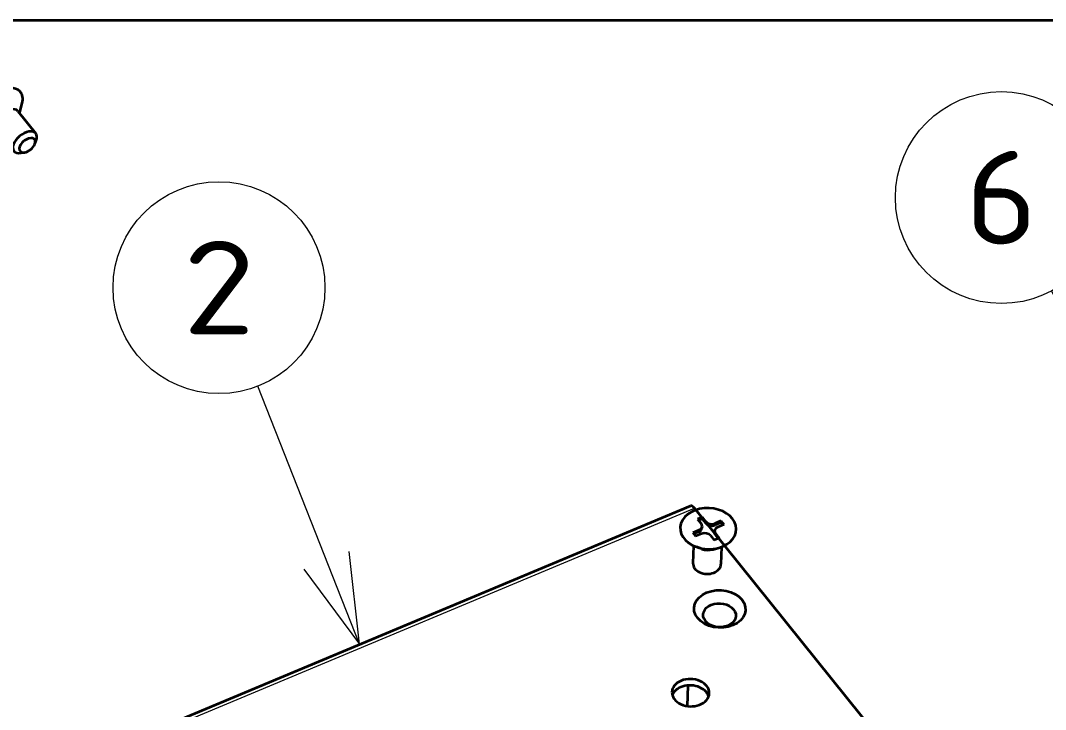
# Model space of a CAD drawing. Extents: x 23 to 417, y 3 to 294.
# Drawn here: x 331.34 to 353.27, y 142.27 to 157.01 of the extents above; entities that cross this region are included whole.
import ezdxf
from ezdxf.enums import TextEntityAlignment as Align

# ---------------------------------------------------------------- set-up
doc = ezdxf.new("R2010")
doc.units = 0
doc.layers.get('0').update_dxf_attribs({"lineweight": 13})
doc.styles.get("Standard").update_dxf_attribs({"font": 'isocp.shx'})

# ---------------------------------------------------------------- blocks, each defined once
blk = doc.blocks.new('BLOCK3059')
at = {"color": 7, "lineweight": 13}
blk.add_line((-37.31, 101.81), (-48.19, 129.41), dxfattribs=at)
blk.add_lwpolyline([(-43.26, 109.84), (-37.31, 101.81), (-38.44, 111.74)], dxfattribs=at)
blk.add_circle((-52.35, 139.95), 11.33, dxfattribs=at)
blk.add_text('2', height=10, dxfattribs=at).set_placement((-56.23, 134.95), (-48.46, 134.95), align=Align.FIT)
blk = doc.blocks.new('BLOCK3060')
at = {"color": 7, "lineweight": 35}
for p, q in [((-69.23, 88.45), (-1.91, 116.62)), ((88.59, 4.39), (-1.49, 116.38))]:
    blk.add_line(p, q, dxfattribs=at)
at = {"color": 7, "lineweight": 13}
blk.add_line((-68.82, 88.21), (-1.49, 116.38), dxfattribs=at)
at = {"color": 7, "lineweight": 35, "ltscale": 0.05505}
blk.add_line((-2.19, 97.4), (-2.27, 95.2), dxfattribs=at)
at = {"color": 7, "lineweight": 35}
for centre, major_axis, ratio, start_param, end_param in [((-1.52, 115.7), (-0.386, 0.922), 0.365278, 5.381185, 6.283224), ((1.22, 105.59), (-2.75, 0.1), 0.730354, 2.13502, 8.418205), ((1.19, 104.91), (-1.75, 0.06), 0.730354, 5.276613, 11.559798), ((-1.9, 96.63), (-2, 0.07), 0.730354, 5.276613, 6.283211), ((-1.9, 96.63), (-2, 0.07), 0.730354, 3.141619, 5.276613), ((-1.9, 96.63), (-2, 0.07), 0.730354, 0.000026, 3.141619), ((-1.93, 95.95), (-2, 0.07), 0.730354, 5.276613, 6.046737), ((-1.93, 95.95), (-2, 0.07), 0.730354, 3.377737, 5.276613)]:
    blk.add_ellipse(centre, major_axis=major_axis, ratio=ratio, start_param=start_param, end_param=end_param, dxfattribs=at)
blk = doc.blocks.new('BLOCK3065')
at = {"color": 7, "lineweight": 35, "ltscale": 0.02781}
for p, q in [((-5.08, 107.57), (-4.81, 108.65)), ((-63.37, 85.87), (-63.1, 86.95)), ((-8.05, 26.34), (-7.78, 27.42)), ((-66.5, 0.54), (-66.23, 1.62))]:
    blk.add_line(p, q, dxfattribs=at)
at = {"color": 7, "lineweight": 35, "ltscale": 0.076557}
for p, q in [((-5.26, 107.8), (-3.34, 105.42)), ((-7.6, 105.92), (-5.68, 103.54)), ((-63.55, 86.09), (-61.63, 83.71)), ((-65.89, 84.21), (-63.97, 81.83)), ((-8.24, 26.57), (-6.32, 24.18)), ((-10.57, 24.69), (-8.65, 22.3)), ((-66.68, 0.77), (-64.76, -1.62)), ((-69.02, -1.11), (-67.1, -3.5))]:
    blk.add_line(p, q, dxfattribs=at)
at = {"color": 7, "lineweight": 35, "ltscale": 0.027813}
for p, q in [((-7.41, 105.69), (-8.53, 105.66)), ((-65.71, 83.99), (-66.82, 83.95)), ((-10.39, 24.46), (-11.5, 24.43)), ((-68.83, -1.34), (-69.95, -1.37))]:
    blk.add_line(p, q, dxfattribs=at)
at = {"color": 7, "lineweight": 35, "ltscale": 0.010211}
for p, q in [((-3.45, 104.28), (-3.3, 104.66)), ((-61.74, 82.58), (-61.59, 82.96)), ((-6.42, 23.05), (-6.28, 23.43)), ((-64.87, -2.75), (-64.72, -2.37))]:
    blk.add_line(p, q, dxfattribs=at)
at = {"color": 7, "lineweight": 35, "ltscale": 0.01021}
for p, q in [((-4.55, 103.4), (-4.95, 103.33)), ((-62.84, 81.69), (-63.25, 81.63)), ((-7.53, 22.16), (-7.93, 22.1)), ((-65.97, -3.64), (-66.37, -3.7))]:
    blk.add_line(p, q, dxfattribs=at)
at = {"color": 7, "lineweight": 35}
for centre, major_axis, start_param, end_param in [((-7.32, 107.97), (-2.34, -1.88), 3.177834, 6.934084), ((-7.32, 107.97), (-2.34, -1.88), 2.490648, 3.177834), ((-6.43, 106.86), (-1.17, -0.94), 3.177834, 6.283146), ((-6.43, 106.86), (-1.17, -0.94), 3.141554, 3.177834), ((-4.51, 104.48), (-1.17, -0.94), 3.177834, 6.283146), ((-4.51, 104.48), (-1.17, -0.94), 3.141554, 3.177834), ((-4.51, 104.48), (-1.17, -0.94), 2.356539, 3.141554), ((-4.25, 104.16), (-0.779, -0.627), 3.177834, 7.068369), ((-4.25, 104.16), (-0.779, -0.627), 0.785184, 2.356539), ((-4.25, 104.16), (-0.779, -0.627), 2.356539, 3.177834), ((-4.51, 104.48), (-1.17, -0.94), 6.283146, 7.068369), ((-65.62, 86.27), (-2.34, -1.88), 3.177834, 6.934084), ((-65.62, 86.27), (-2.34, -1.88), 2.490648, 3.177834), ((-64.72, 85.15), (-1.17, -0.94), 3.177834, 6.283146), ((-64.72, 85.15), (-1.17, -0.94), 3.141554, 3.177834), ((-62.8, 82.77), (-1.17, -0.94), 3.177834, 6.283146), ((-62.8, 82.77), (-1.17, -0.94), 3.141554, 3.177834), ((-62.8, 82.77), (-1.17, -0.94), 2.356539, 3.141554), ((-62.55, 82.45), (-0.779, -0.627), 3.177834, 7.068369), ((-62.55, 82.45), (-0.779, -0.627), 0.785184, 2.356539), ((-62.55, 82.45), (-0.779, -0.627), 2.356539, 3.177834), ((-62.8, 82.77), (-1.17, -0.94), 6.283146, 7.068369), ((-10.3, 26.74), (-2.34, -1.88), 3.177834, 6.934084), ((-10.3, 26.74), (-2.34, -1.88), 2.490648, 3.177834), ((-9.41, 25.63), (-1.17, -0.94), 3.177834, 6.283146), ((-9.41, 25.63), (-1.17, -0.94), 3.141554, 3.177834), ((-7.49, 23.24), (-1.17, -0.94), 3.177834, 6.283146), ((-7.49, 23.24), (-1.17, -0.94), 3.141554, 3.177834), ((-7.49, 23.24), (-1.17, -0.94), 2.356539, 3.141554), ((-7.23, 22.93), (-0.779, -0.627), 3.177834, 7.068369), ((-7.23, 22.93), (-0.779, -0.627), 0.785184, 2.356539), ((-7.23, 22.93), (-0.779, -0.627), 2.356539, 3.177834), ((-7.49, 23.24), (-1.17, -0.94), 6.283146, 7.068369), ((-68.74, 0.94), (-2.34, -1.88), 3.177834, 6.934084), ((-68.74, 0.94), (-2.34, -1.88), 2.490648, 3.177834), ((-67.85, -0.17), (-1.17, -0.94), 3.177834, 6.283146), ((-67.85, -0.17), (-1.17, -0.94), 3.141554, 3.177834), ((-65.93, -2.56), (-1.17, -0.94), 3.177834, 6.283146), ((-65.67, -2.88), (-0.779, -0.627), 3.177834, 7.068369), ((-65.93, -2.56), (-1.17, -0.94), 3.141554, 3.177834), ((-65.93, -2.56), (-1.17, -0.94), 2.356539, 3.141554), ((-65.67, -2.88), (-0.779, -0.627), 0.785184, 2.356539), ((-65.67, -2.88), (-0.779, -0.627), 2.356539, 3.177834), ((-65.93, -2.56), (-1.17, -0.94), 6.283146, 7.068369)]:
    blk.add_ellipse(centre, major_axis=major_axis, ratio=0.577196, start_param=start_param, end_param=end_param, dxfattribs=at)
blk = doc.blocks.new('BLOCK3066')
at = {"color": 7, "lineweight": 35, "ltscale": 0.013963}
for p, q in [((0.58, 106.81), (0.06, 106.6)), ((2.37, 104.58), (1.86, 104.37))]:
    blk.add_line(p, q, dxfattribs=at)
at = {"color": 7, "lineweight": 35, "ltscale": 0.015311}
for p, q in [((0.06, 106.6), (0.45, 106.12)), ((0.57, 106.64), (0.96, 106.16)), ((0.58, 106.81), (0.96, 106.33)), ((1.47, 104.85), (1.86, 104.37)), ((1.99, 105.06), (2.37, 104.58))]:
    blk.add_line(p, q, dxfattribs=at)
at = {"color": 7, "lineweight": 35, "ltscale": 0.011053}
blk.add_line((0.57, 106.64), (0.17, 106.47), dxfattribs=at)
at = {"color": 7, "lineweight": 35, "ltscale": 0.004269}
for p, q in [((0.57, 106.64), (0.58, 106.81)), ((2.56, 106.24), (2.57, 106.41)), ((0.55, 105.84), (0.54, 105.67)), ((1.89, 105.34), (1.88, 105.17))]:
    blk.add_line(p, q, dxfattribs=at)
at = {"color": 7, "lineweight": 35, "ltscale": 0.017455}
for p, q in [((2.57, 106.41), (1.92, 106.14)), ((0.21, 105.42), (-0.44, 105.15)), ((2.56, 106.24), (1.92, 105.97)), ((2.87, 106.03), (2.23, 105.76)), ((0.51, 105.04), (-0.13, 104.77))]:
    blk.add_line(p, q, dxfattribs=at)
at = {"color": 7, "lineweight": 35, "ltscale": 0.012249}
for p, q in [((2.57, 106.41), (2.87, 106.03)), ((-0.44, 105.15), (-0.13, 104.77))]:
    blk.add_line(p, q, dxfattribs=at)
at = {"color": 7, "lineweight": 13, "ltscale": 0.004269}
for p, q in [((0.2, 105.25), (0.21, 105.42)), ((0.96, 106.16), (0.96, 106.33)), ((1.92, 105.97), (1.92, 106.14)), ((1.98, 104.89), (1.99, 105.06))]:
    blk.add_line(p, q, dxfattribs=at)
at = {"color": 7, "lineweight": 35, "ltscale": 0.008215}
blk.add_line((2.56, 106.24), (2.77, 105.98), dxfattribs=at)
at = {"color": 7, "lineweight": 35, "ltscale": 0.014545}
blk.add_line((0.2, 105.25), (-0.34, 105.03), dxfattribs=at)
at = {"color": 7, "lineweight": 35, "ltscale": 0.011278}
blk.add_line((1.98, 104.89), (2.26, 104.54), dxfattribs=at)
at = {"color": 7, "lineweight": 35, "ltscale": 0.046484}
for p, q in [((-0.35, 103.75), (-0.42, 101.89)), ((2.65, 103.64), (2.58, 101.78))]:
    blk.add_line(p, q, dxfattribs=at)
at = {"color": 7, "lineweight": 35, "ltscale": 0.015734}
blk.add_line((0.54, 103.41), (-0.05, 103.63), dxfattribs=at)
at = {"color": 7, "lineweight": 35, "ltscale": 0.015743}
blk.add_line((1.74, 103.37), (2.34, 103.54), dxfattribs=at)
at = {"color": 7, "lineweight": 35}
for centre, major_axis, start_param, end_param in [((1.22, 105.59), (-3, 0.11), 1.982293, 7.442731), ((-0.16, 105.7), (-0.7, 0.026), 2.13502, 3.141613), ((-0.15, 105.87), (-0.7, 0.026), 2.13502, 3.141613), ((-0.15, 105.87), (-0.7, 0.026), 3.141613, 3.705817), ((1.56, 106.59), (-0.7, 0.026), 0.564224, 2.13502), ((1.56, 106.41), (-0.7, 0.026), 0.564224, 2.13502), ((2.59, 105.31), (-0.7, 0.026), 5.276613, 6.283206), ((2.59, 105.31), (-0.7, 0.026), 0.00002, 0.564224), ((0.87, 104.59), (-0.7, 0.026), 3.705817, 5.276613), ((2.58, 105.14), (-0.7, 0.026), 0.00002, 0.564224), ((1.22, 105.59), (-3, 0.11), 1.159545, 1.982293), ((1.17, 104.39), (-1.5, 0.05), 1.159545, 1.982293), ((1.08, 101.84), (-1.5, 0.05), 6.283179, 9.424772)]:
    blk.add_ellipse(centre, major_axis=major_axis, ratio=0.730354, start_param=start_param, end_param=end_param, dxfattribs=at)
blk = doc.blocks.new('BLOCK3073')
at = {"color": 7, "lineweight": 13}
blk.add_line((-13.56, 41.26), (-33.93, 79.21), dxfattribs=at)
blk.add_lwpolyline([(-20.41, 48.55), (-13.56, 41.26), (-15.85, 51)], dxfattribs=at)
blk.add_circle((-39.3, 89.19), 11.33, dxfattribs=at)
blk.add_text('6', height=10, dxfattribs=at).set_placement((-43.18, 84.19), (-35.41, 84.19), align=Align.FIT)

msp = doc.modelspace()

# ---------------------------------------------------------------- linework, layer by layer
at = {"color": 7, "lineweight": 35}
msp.add_line((409.2014, 157.0056), (255.0033, 157.0056), dxfattribs=at)

# ---------------------------------------------------------------- block references
at = {"lineweight": 0, "xscale": 0.2, "yscale": 0.2, "zscale": 0.2}
for name, p in [('BLOCK3065', (332.3349, 133.5049)), ('BLOCK3073', (360.182, 135.3796)), ('BLOCK3059', (346.0547, 123.301)), ('BLOCK3060', (346.0547, 123.301)), ('BLOCK3066', (345.8082, 125.0191))]:
    msp.add_blockref(name, p, dxfattribs=at)

doc.saveas('drawing.dxf')
